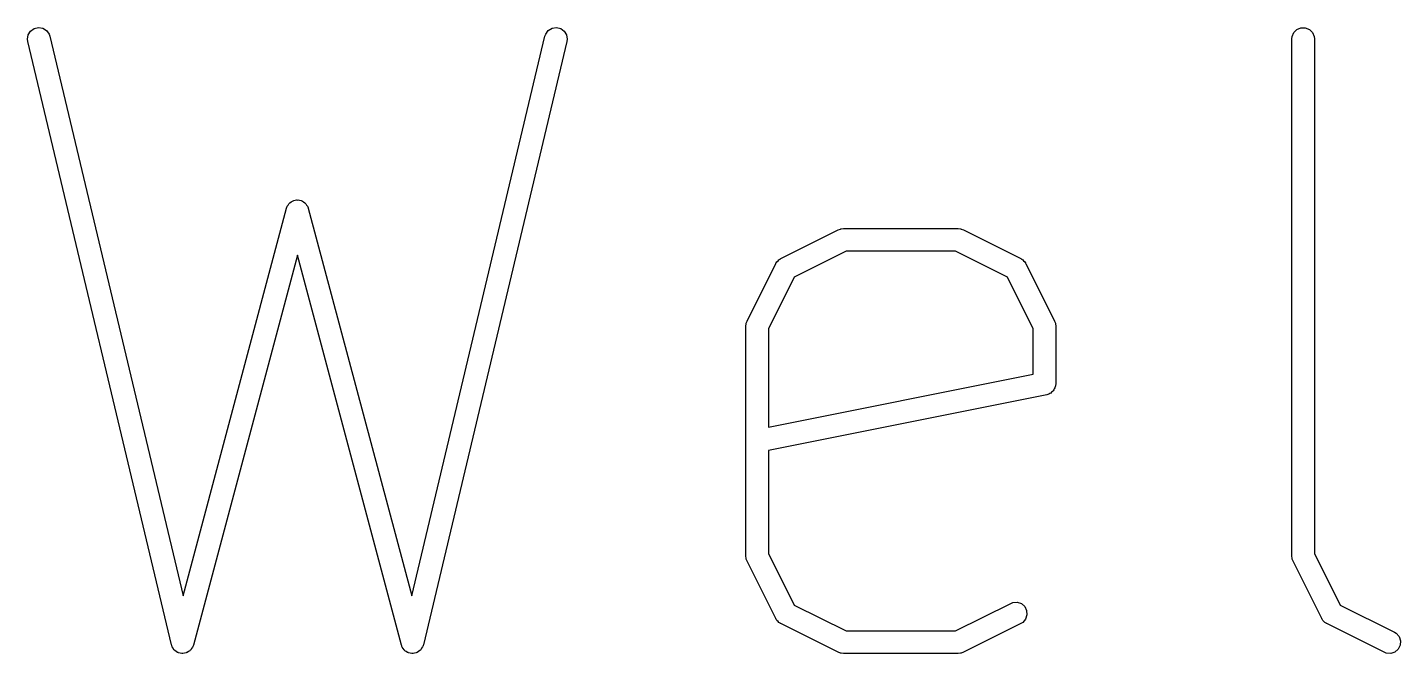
# Model space of a CAD drawing. Header units: inches. Extents: x 0.4 to 11.3, y -7.9 to -0.4.
# Drawn here: x 8.2124 to 8.5707, y -3.785 to -3.6216 of the extents above; entities that cross this region are included whole.
import ezdxf

# ---------------------------------------------------------------- set-up
doc = ezdxf.new("R2010")
doc.units = ezdxf.units.IN
doc.header["$MEASUREMENT"] = 0
doc.layers.add('User.Drawings', color=9, linetype='CONTINUOUS', true_color=0xc2c2c2)

msp = doc.modelspace()

# ---------------------------------------------------------------- linework, layer by layer
at = {"layer": 'User.Drawings', "linetype": 'CONTINUOUS'}
for p, q in [((8.21259, -3.6235), (8.21319, -3.62252)), ((8.21319, -3.62252), (8.21413, -3.62184)), ((8.21413, -3.62184), (8.21525, -3.62157)), ((8.21525, -3.62157), (8.21639, -3.62176)), ((8.21639, -3.62176), (8.21737, -3.62236)), ((8.21737, -3.62236), (8.21804, -3.62329)), ((8.34766, -3.62329), (8.34833, -3.62236)), ((8.34833, -3.62236), (8.34931, -3.62176)), ((8.34931, -3.62176), (8.35045, -3.62157)), ((8.35045, -3.62157), (8.35157, -3.62184)), ((8.35157, -3.62184), (8.35251, -3.62252)), ((8.35251, -3.62252), (8.35311, -3.6235)), ((8.54286, -3.62288), (8.54368, -3.62207)), ((8.54368, -3.62207), (8.54474, -3.62163)), ((8.54474, -3.62163), (8.54589, -3.62163)), ((8.54589, -3.62163), (8.54696, -3.62207)), ((8.54696, -3.62207), (8.54777, -3.62288)), ((8.21241, -3.62463), (8.21259, -3.6235)), ((8.21249, -3.62521), (8.21241, -3.62463)), ((8.24998, -3.78269), (8.21249, -3.62521)), ((8.21804, -3.62329), (8.21823, -3.62384)), ((8.21823, -3.62384), (8.25302, -3.76994)), ((8.31268, -3.76994), (8.34747, -3.62384)), ((8.35321, -3.62521), (8.31572, -3.78269)), ((8.34747, -3.62384), (8.34766, -3.62329)), ((8.35311, -3.6235), (8.35329, -3.62463)), ((8.35329, -3.62463), (8.35321, -3.62521)), ((8.54236, -3.62452), (8.54242, -3.62395)), ((8.54236, -3.75951), (8.54236, -3.62452)), ((8.54242, -3.62395), (8.54286, -3.62288)), ((8.54777, -3.62288), (8.54821, -3.62395)), ((8.54821, -3.62395), (8.54827, -3.62452)), ((8.54827, -3.62452), (8.54827, -3.75881)), ((8.25302, -3.76994), (8.28, -3.66876)), ((8.28, -3.66876), (8.28005, -3.66862)), ((8.28005, -3.66862), (8.28006, -3.66857)), ((8.28006, -3.66857), (8.28009, -3.6685)), ((8.28009, -3.6685), (8.2802, -3.66822)), ((8.2802, -3.66822), (8.28044, -3.66791)), ((8.28044, -3.66791), (8.28063, -3.66757)), ((8.28063, -3.66757), (8.28078, -3.66745)), ((8.28078, -3.66745), (8.2809, -3.6673)), ((8.2809, -3.6673), (8.28124, -3.6671)), ((8.28124, -3.6671), (8.28155, -3.66687)), ((8.28155, -3.66687), (8.28173, -3.66682)), ((8.28173, -3.66682), (8.2819, -3.66672)), ((8.2819, -3.66672), (8.28228, -3.66667)), ((8.28228, -3.66667), (8.28266, -3.66657)), ((8.28266, -3.66657), (8.28285, -3.6666)), ((8.28285, -3.6666), (8.28304, -3.66657)), ((8.28304, -3.66657), (8.28342, -3.66667)), ((8.28342, -3.66667), (8.2838, -3.66672)), ((8.2838, -3.66672), (8.28397, -3.66682)), ((8.28397, -3.66682), (8.28415, -3.66687)), ((8.28415, -3.66687), (8.28446, -3.6671)), ((8.28446, -3.6671), (8.2848, -3.6673)), ((8.2848, -3.6673), (8.28492, -3.66745)), ((8.28492, -3.66745), (8.28507, -3.66757)), ((8.28507, -3.66757), (8.28526, -3.66791)), ((8.28526, -3.66791), (8.2855, -3.66822)), ((8.2855, -3.66822), (8.28561, -3.6685)), ((8.28561, -3.6685), (8.28565, -3.66857)), ((8.28565, -3.66857), (8.28565, -3.66862)), ((8.28565, -3.66862), (8.2857, -3.66876)), ((8.2857, -3.66876), (8.31268, -3.76994)), ((8.40901, -3.68188), (8.42401, -3.67438)), ((8.42401, -3.67438), (8.42455, -3.67417)), ((8.42455, -3.67417), (8.42466, -3.67416)), ((8.42466, -3.67416), (8.42476, -3.67412)), ((8.42476, -3.67412), (8.42533, -3.67406)), ((8.42533, -3.67406), (8.45533, -3.67406)), ((8.45533, -3.67406), (8.4559, -3.67412)), ((8.4559, -3.67412), (8.456, -3.67416)), ((8.456, -3.67416), (8.45611, -3.67417)), ((8.45611, -3.67417), (8.45665, -3.67438)), ((8.45665, -3.67438), (8.47165, -3.68188)), ((8.42603, -3.67997), (8.41254, -3.68672)), ((8.45463, -3.67997), (8.42603, -3.67997)), ((8.46813, -3.68672), (8.45463, -3.67997)), ((8.28285, -3.68098), (8.25571, -3.78276)), ((8.30999, -3.78276), (8.28285, -3.68098)), ((8.40019, -3.69819), (8.40769, -3.6832)), ((8.40769, -3.6832), (8.40775, -3.6831)), ((8.40775, -3.6831), (8.40777, -3.68305)), ((8.40777, -3.68305), (8.40782, -3.683)), ((8.40782, -3.683), (8.408, -3.68271)), ((8.408, -3.68271), (8.40828, -3.68246)), ((8.40828, -3.68246), (8.40852, -3.68218)), ((8.40852, -3.68218), (8.40882, -3.682)), ((8.40882, -3.682), (8.40887, -3.68195)), ((8.40887, -3.68195), (8.40892, -3.68194)), ((8.40892, -3.68194), (8.40901, -3.68188)), ((8.47165, -3.68188), (8.47174, -3.68194)), ((8.47174, -3.68194), (8.47179, -3.68195)), ((8.47179, -3.68195), (8.47185, -3.682)), ((8.47185, -3.682), (8.47214, -3.68218)), ((8.47214, -3.68218), (8.47238, -3.68246)), ((8.47238, -3.68246), (8.47266, -3.68271)), ((8.47266, -3.68271), (8.47284, -3.683)), ((8.47284, -3.683), (8.47289, -3.68305)), ((8.47289, -3.68305), (8.47291, -3.6831)), ((8.47291, -3.6831), (8.47297, -3.6832)), ((8.47297, -3.6832), (8.48047, -3.69819)), ((8.41254, -3.68672), (8.40579, -3.70021)), ((8.47487, -3.70021), (8.46813, -3.68672)), ((8.39988, -3.69951), (8.39994, -3.69894)), ((8.39988, -3.75951), (8.39988, -3.69951)), ((8.39994, -3.69894), (8.39998, -3.69884)), ((8.39998, -3.69884), (8.39999, -3.69873)), ((8.39999, -3.69873), (8.40019, -3.69819)), ((8.40579, -3.70021), (8.40579, -3.72591)), ((8.47487, -3.71209), (8.47487, -3.70021)), ((8.48047, -3.69819), (8.48067, -3.69873)), ((8.48067, -3.69873), (8.48068, -3.69884)), ((8.48068, -3.69884), (8.48072, -3.69894)), ((8.48072, -3.69894), (8.48078, -3.69951)), ((8.48078, -3.69951), (8.48078, -3.71451)), ((8.40579, -3.72591), (8.47487, -3.71209)), ((8.48039, -3.71588), (8.48028, -3.71615)), ((8.48056, -3.71564), (8.48039, -3.71588)), ((8.48061, -3.71536), (8.48056, -3.71564)), ((8.48072, -3.71509), (8.48061, -3.71536)), ((8.48078, -3.71451), (8.48072, -3.71509)), ((8.4784, -3.71741), (8.40579, -3.73193)), ((8.47841, -3.71741), (8.4784, -3.71741)), ((8.4784, -3.71741), (8.4784, -3.71741)), ((8.4784, -3.71741), (8.4784, -3.71741)), ((8.47896, -3.71724), (8.47841, -3.71741)), ((8.4792, -3.71708), (8.47896, -3.71724)), ((8.47947, -3.71697), (8.4792, -3.71708)), ((8.47967, -3.71676), (8.47947, -3.71697)), ((8.47992, -3.7166), (8.47967, -3.71676)), ((8.48008, -3.71636), (8.47992, -3.7166)), ((8.48028, -3.71615), (8.48008, -3.71636)), ((8.40579, -3.73193), (8.40579, -3.75881)), ((8.40579, -3.75881), (8.41254, -3.7723)), ((8.54827, -3.75881), (8.55502, -3.7723)), ((8.39994, -3.76008), (8.39988, -3.75951)), ((8.39998, -3.76018), (8.39994, -3.76008)), ((8.39999, -3.76029), (8.39998, -3.76018)), ((8.40019, -3.76083), (8.39999, -3.76029)), ((8.40769, -3.77583), (8.40019, -3.76083)), ((8.54242, -3.76008), (8.54236, -3.75951)), ((8.54246, -3.76018), (8.54242, -3.76008)), ((8.54247, -3.76029), (8.54246, -3.76018)), ((8.54268, -3.76083), (8.54247, -3.76029)), ((8.55018, -3.77583), (8.54268, -3.76083)), ((8.41254, -3.7723), (8.42603, -3.77905)), ((8.45463, -3.77905), (8.46901, -3.77186)), ((8.46901, -3.77186), (8.46955, -3.77166)), ((8.46955, -3.77166), (8.4707, -3.77158)), ((8.4707, -3.77158), (8.47179, -3.77194)), ((8.47179, -3.77194), (8.47266, -3.77269)), ((8.47266, -3.77269), (8.47317, -3.77372)), ((8.55502, -3.7723), (8.56914, -3.77936)), ((8.40775, -3.77592), (8.40769, -3.77583)), ((8.40777, -3.77597), (8.40775, -3.77592)), ((8.40782, -3.77602), (8.40777, -3.77597)), ((8.408, -3.77632), (8.40782, -3.77602)), ((8.40828, -3.77656), (8.408, -3.77632)), ((8.40852, -3.77684), (8.40828, -3.77656)), ((8.40882, -3.77702), (8.40852, -3.77684)), ((8.47214, -3.77684), (8.47165, -3.77715)), ((8.47289, -3.77597), (8.47214, -3.77684)), ((8.47326, -3.77487), (8.47289, -3.77597)), ((8.47317, -3.77372), (8.47326, -3.77487)), ((8.55024, -3.77592), (8.55018, -3.77583)), ((8.55025, -3.77597), (8.55024, -3.77592)), ((8.5503, -3.77602), (8.55025, -3.77597)), ((8.55048, -3.77632), (8.5503, -3.77602)), ((8.55076, -3.77656), (8.55048, -3.77632)), ((8.55101, -3.77684), (8.55076, -3.77656)), ((8.5513, -3.77702), (8.55101, -3.77684)), ((8.40887, -3.77707), (8.40882, -3.77702)), ((8.40892, -3.77709), (8.40887, -3.77707)), ((8.40901, -3.77715), (8.40892, -3.77709)), ((8.42401, -3.78464), (8.40901, -3.77715)), ((8.42603, -3.77905), (8.45463, -3.77905)), ((8.47165, -3.77715), (8.45665, -3.78464)), ((8.55135, -3.77707), (8.5513, -3.77702)), ((8.5514, -3.77709), (8.55135, -3.77707)), ((8.5515, -3.77715), (8.5514, -3.77709)), ((8.56649, -3.78464), (8.5515, -3.77715)), ((8.56914, -3.77936), (8.56963, -3.77967)), ((8.56963, -3.77967), (8.57038, -3.78054)), ((8.25005, -3.78289), (8.24998, -3.78269)), ((8.25006, -3.78296), (8.25005, -3.78289)), ((8.2501, -3.78302), (8.25006, -3.78296)), ((8.25017, -3.78324), (8.2501, -3.78302)), ((8.25042, -3.78358), (8.25017, -3.78324)), ((8.25064, -3.78395), (8.25042, -3.78358)), ((8.25076, -3.78405), (8.25064, -3.78395)), ((8.25502, -3.78401), (8.2549, -3.7841)), ((8.25524, -3.78365), (8.25502, -3.78401)), ((8.2555, -3.78331), (8.25524, -3.78365)), ((8.25558, -3.78309), (8.2555, -3.78331)), ((8.25562, -3.78303), (8.25558, -3.78309)), ((8.25563, -3.78296), (8.25562, -3.78303)), ((8.25571, -3.78276), (8.25563, -3.78296)), ((8.31007, -3.78296), (8.30999, -3.78276)), ((8.31008, -3.78303), (8.31007, -3.78296)), ((8.31012, -3.78309), (8.31008, -3.78303)), ((8.3102, -3.78331), (8.31012, -3.78309)), ((8.31046, -3.78365), (8.3102, -3.78331)), ((8.31068, -3.78401), (8.31046, -3.78365)), ((8.3108, -3.7841), (8.31068, -3.78401)), ((8.31506, -3.78395), (8.31494, -3.78405)), ((8.31528, -3.78358), (8.31506, -3.78395)), ((8.31553, -3.78324), (8.31528, -3.78358)), ((8.3156, -3.78302), (8.31553, -3.78324)), ((8.31564, -3.78296), (8.3156, -3.78302)), ((8.31565, -3.78289), (8.31564, -3.78296)), ((8.31572, -3.78269), (8.31565, -3.78289)), ((8.57015, -3.78381), (8.56928, -3.78457)), ((8.57066, -3.78278), (8.57015, -3.78381)), ((8.57038, -3.78054), (8.57074, -3.78163)), ((8.57074, -3.78163), (8.57066, -3.78278)), ((8.25085, -3.78417), (8.25076, -3.78405)), ((8.25121, -3.78439), (8.25085, -3.78417)), ((8.25155, -3.78465), (8.25121, -3.78439)), ((8.2517, -3.78469), (8.25155, -3.78465)), ((8.25183, -3.78477), (8.2517, -3.78469)), ((8.25225, -3.78484), (8.25183, -3.78477)), ((8.25266, -3.78495), (8.25225, -3.78484)), ((8.25281, -3.78493), (8.25266, -3.78495)), ((8.25296, -3.78495), (8.25281, -3.78493)), ((8.25338, -3.78486), (8.25296, -3.78495)), ((8.25381, -3.7848), (8.25338, -3.78486)), ((8.25394, -3.78472), (8.25381, -3.7848)), ((8.25409, -3.78469), (8.25394, -3.78472)), ((8.25443, -3.78444), (8.25409, -3.78469)), ((8.2548, -3.78422), (8.25443, -3.78444)), ((8.2549, -3.7841), (8.2548, -3.78422)), ((8.3109, -3.78422), (8.3108, -3.7841)), ((8.31127, -3.78444), (8.3109, -3.78422)), ((8.31162, -3.78469), (8.31127, -3.78444)), ((8.31176, -3.78472), (8.31162, -3.78469)), ((8.31189, -3.7848), (8.31176, -3.78472)), ((8.31232, -3.78486), (8.31189, -3.7848)), ((8.31274, -3.78495), (8.31232, -3.78486)), ((8.31289, -3.78493), (8.31274, -3.78495)), ((8.31304, -3.78495), (8.31289, -3.78493)), ((8.31345, -3.78484), (8.31304, -3.78495)), ((8.31387, -3.78477), (8.31345, -3.78484)), ((8.314, -3.78469), (8.31387, -3.78477)), ((8.31415, -3.78465), (8.314, -3.78469)), ((8.31449, -3.78439), (8.31415, -3.78465)), ((8.31485, -3.78417), (8.31449, -3.78439)), ((8.31494, -3.78405), (8.31485, -3.78417)), ((8.42455, -3.78485), (8.42401, -3.78464)), ((8.42466, -3.78486), (8.42455, -3.78485)), ((8.42476, -3.7849), (8.42466, -3.78486)), ((8.42533, -3.78496), (8.42476, -3.7849)), ((8.45533, -3.78496), (8.42533, -3.78496)), ((8.4559, -3.7849), (8.45533, -3.78496)), ((8.456, -3.78486), (8.4559, -3.7849)), ((8.45611, -3.78485), (8.456, -3.78486)), ((8.45665, -3.78464), (8.45611, -3.78485)), ((8.56703, -3.78485), (8.56649, -3.78464)), ((8.56818, -3.78493), (8.56703, -3.78485)), ((8.56928, -3.78457), (8.56818, -3.78493))]:
    msp.add_line(p, q, dxfattribs=at)

doc.saveas('drawing.dxf')
